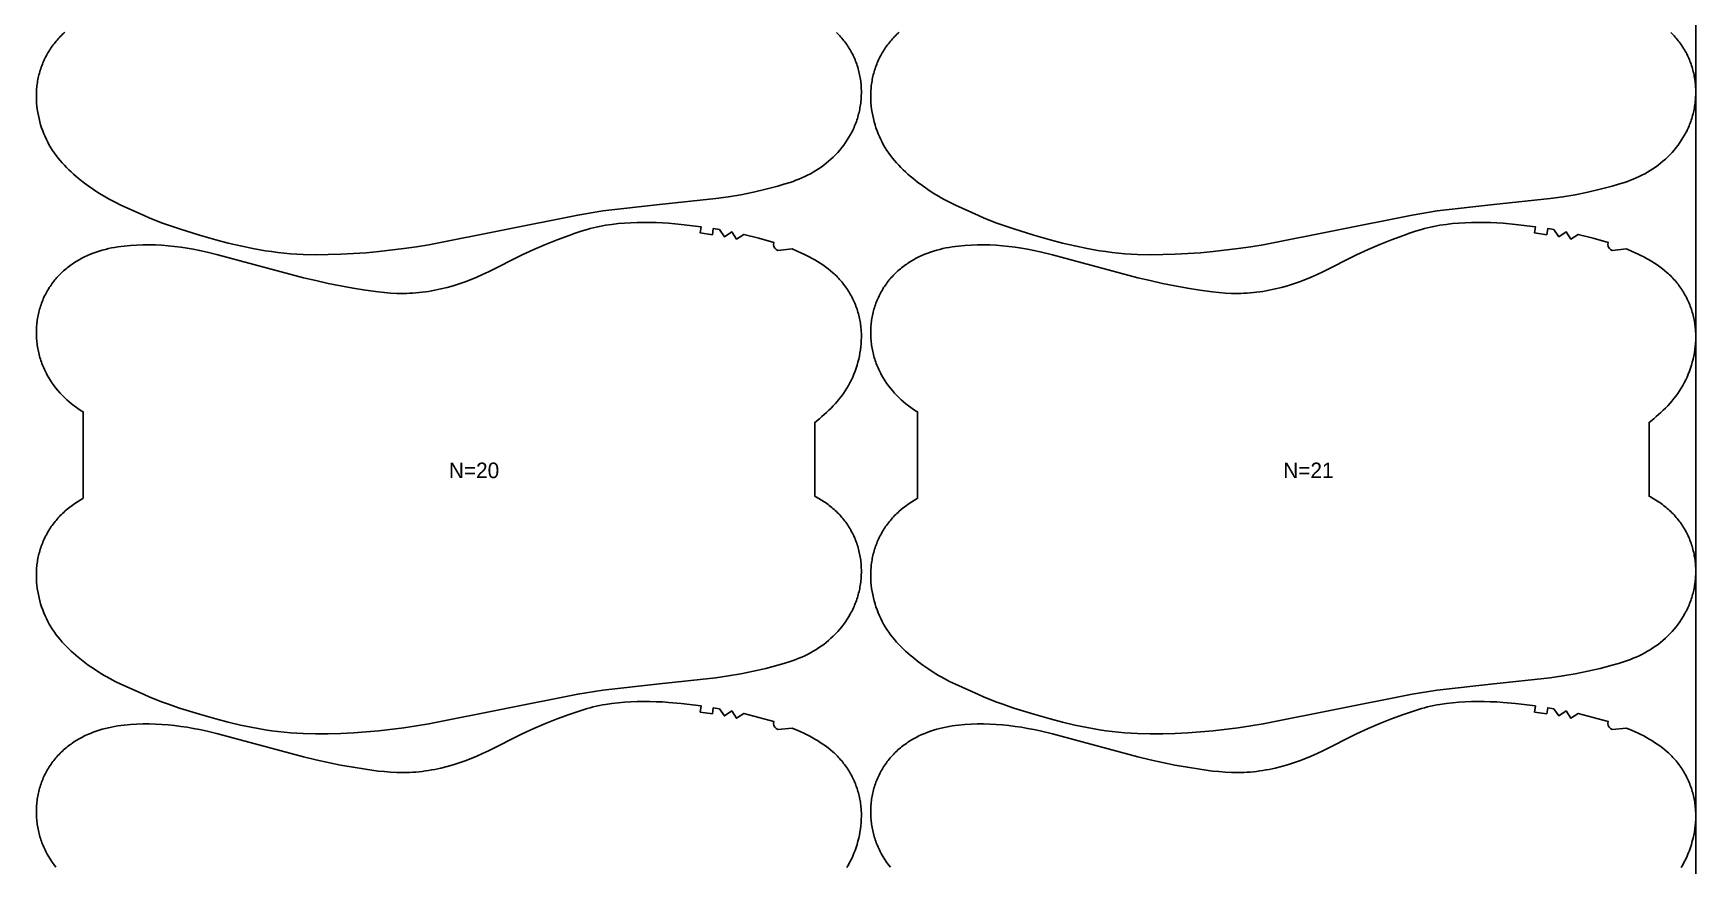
# Model space of a CAD drawing. Header units: inches. Extents: x 0 to 1874, y 0 to 1092.
# Drawn here: x 1339 to 1874, y 268 to 535 of the extents above; entities that cross this region are included whole.
import ezdxf

# ---------------------------------------------------------------- set-up
doc = ezdxf.new("R2010")
doc.units = ezdxf.units.IN

msp = doc.modelspace()

# ---------------------------------------------------------------- linework, layer by layer
at = {"layer": '1'}
for points in [[(0, 0), (1873.6998, 0), (1873.6998, 1091.8845), (0, 1091.8845), (0, 0)], [(1578.7571, 465.4172), (1583.3323, 465.8646), (1585.2064, 465.0794), (1587.0533, 464.2323), (1587.9652, 463.7841), (1588.8686, 463.3186), (1589.763, 462.8352), (1590.6478, 462.3334), (1591.5221, 461.8125), (1592.3843, 461.2714), (1593.2323, 460.7089), (1594.0641, 460.1239), (1594.8776, 459.5152), (1595.6709, 458.8816), (1596.4419, 458.2221), (1596.8184, 457.8822), (1597.1886, 457.5353), (1597.5523, 457.1815), (1597.9093, 456.8207), (1598.2594, 456.4531), (1598.6027, 456.0789), (1598.939, 455.6982), (1599.2681, 455.3113), (1599.59, 454.9181), (1599.9046, 454.519), (1600.2117, 454.114), (1600.5113, 453.7033), (1600.8032, 453.287), (1601.0873, 452.8654), (1601.3635, 452.4385), (1601.6318, 452.0066), (1601.892, 451.5697), (1602.1439, 451.128), (1602.3875, 450.6817), (1602.6228, 450.231), (1602.8496, 449.776), (1603.0678, 449.3168), (1603.2775, 448.8537), (1603.4784, 448.3868), (1603.6706, 447.9162), (1603.854, 447.4422), (1604.0285, 446.9649), (1604.1941, 446.4845), (1604.3506, 446.0011), (1604.4979, 445.5149), (1604.6361, 445.0261), (1604.7651, 444.5348), (1604.8847, 444.0412), (1604.9949, 443.5455), (1605.0957, 443.0478), (1605.1871, 442.5483), (1605.2691, 442.0472), (1605.3419, 441.5446), (1605.4055, 441.0407), (1605.46, 440.5357), (1605.5055, 440.0297), (1605.542, 439.5229), (1605.5884, 438.5076), (1605.5998, 437.4911), (1605.5768, 436.4747), (1605.5199, 435.4598), (1605.4297, 434.4476), (1605.3068, 433.439), (1605.1517, 432.435), (1604.9647, 431.4362), (1604.7466, 430.4437), (1604.4976, 429.4581), (1604.2184, 428.4804), (1603.9095, 427.5113), (1603.5712, 426.5519), (1603.2037, 425.6032), (1602.807, 424.6665), (1602.3811, 423.7432), (1601.926, 422.8344), (1601.4417, 421.9414), (1600.9283, 421.0655), (1600.3858, 420.208), (1599.8144, 419.3697), (1599.2158, 418.5506), (1598.5917, 417.7501), (1597.944, 416.9677), (1597.2746, 416.203), (1596.5852, 415.4555), (1595.8777, 414.7246), (1595.1539, 414.0099), (1594.4155, 413.3109), (1593.6635, 412.6272), (1592.8984, 411.9581), (1592.1212, 411.3033), (1590.5998, 410.0878), (1590.5998, 386.3795), (1591.0064, 386.1734), (1591.8975, 385.6844), (1592.7719, 385.1657), (1593.6282, 384.6176), (1594.0491, 384.3326), (1594.465, 384.0402), (1594.8755, 383.7407), (1595.2806, 383.4339), (1595.6801, 383.1198), (1596.0738, 382.7986), (1596.4614, 382.4703), (1596.8429, 382.1348), (1597.218, 381.7922), (1597.5866, 381.4426), (1597.9484, 381.0859), (1598.3033, 380.7223), (1598.6512, 380.3519), (1598.992, 379.9749), (1599.3255, 379.5914), (1599.6516, 379.2016), (1599.9701, 378.8055), (1600.2808, 378.4035), (1600.5838, 377.9955), (1600.8787, 377.5817), (1601.1656, 377.1623), (1601.4442, 376.7374), (1601.7143, 376.3071), (1601.976, 375.8716), (1602.229, 375.4311), (1602.4731, 374.9857), (1602.7084, 374.5355), (1602.9346, 374.0807), (1603.1519, 373.6215), (1603.3601, 373.1581), (1603.5592, 372.6907), (1603.7492, 372.2194), (1603.9301, 371.7446), (1604.1018, 371.2663), (1604.2643, 370.7848), (1604.4176, 370.3003), (1604.5616, 369.8129), (1604.6963, 369.3229), (1604.8217, 368.8304), (1604.9377, 368.3356), (1605.0443, 367.8388), (1605.1416, 367.3401), (1605.2293, 366.8397), (1605.3077, 366.3377), (1605.3767, 365.8345), (1605.4363, 365.33), (1605.4866, 364.8245), (1605.5277, 364.3181), (1605.5595, 363.811), (1605.5821, 363.3034), (1605.5955, 362.7954), (1605.5998, 362.2872), (1605.595, 361.779), (1605.5811, 361.2709), (1605.5582, 360.7631), (1605.5263, 360.2557), (1605.4855, 359.7489), (1605.4357, 359.243), (1605.3771, 358.7379), (1605.3096, 358.234), (1605.2332, 357.7313), (1605.1479, 357.2302), (1605.0538, 356.7306), (1604.9509, 356.2328), (1604.8391, 355.737), (1604.7185, 355.2433), (1604.5891, 354.7519), (1604.4509, 354.263), (1604.3039, 353.7767), (1604.1481, 353.2933), (1603.9835, 352.8128), (1603.8101, 352.3355), (1603.628, 351.8615), (1603.4371, 351.3909), (1603.2375, 350.9241), (1603.0294, 350.4609), (1602.8127, 350.0017), (1602.5878, 349.5464), (1602.3547, 349.0951), (1602.1136, 348.6479), (1601.6079, 347.7665), (1601.072, 346.9027), (1600.5069, 346.0573), (1599.9139, 345.2312), (1599.2941, 344.4251), (1598.6487, 343.6396), (1597.9785, 342.8755), (1597.2843, 342.1333), (1596.5669, 341.4135), (1595.8272, 340.7168), (1595.066, 340.0436), (1594.284, 339.3947), (1593.4821, 338.7704), (1592.6612, 338.1714), (1591.8221, 337.5978), (1590.9661, 337.0498), (1590.0941, 336.5274), (1589.2071, 336.0308), (1588.3063, 335.5601), (1587.3927, 335.1154), (1586.4672, 334.6968), (1585.5311, 334.3041), (1584.5854, 333.9351), (1583.6312, 333.5875), (1582.6698, 333.2589), (1580.7298, 332.6487), (1578.7747, 332.0852), (1574.8435, 331.0467), (1570.8869, 330.1186), (1566.9039, 329.3046), (1562.8975, 328.6154), (1558.8721, 328.0532), (1540.6828, 326.107), (1522.5039, 324.0666), (1514.4798, 322.7582), (1466.6457, 313.1918), (1462.6333, 312.5404), (1458.6089, 311.9638), (1450.5365, 310.9962), (1446.4877, 310.6333), (1442.4321, 310.3539), (1438.372, 310.1533), (1434.3085, 310.0325), (1430.243, 310), (1426.179, 310.0871), (1424.149, 310.1866), (1422.1214, 310.3262), (1420.0972, 310.5068), (1418.0771, 310.7294), (1416.0621, 310.9942), (1414.0524, 311.2985), (1410.0499, 312.0119), (1406.0709, 312.8441), (1402.1141, 313.7759), (1398.1781, 314.7926), (1392.948, 316.2795), (1386.5015, 318.3073), (1382.6496, 319.6108), (1380.7383, 320.3019), (1378.842, 321.0306), (1376.9629, 321.8018), (1375.0975, 322.6069), (1367.688, 325.964), (1365.8594, 326.8504), (1364.0572, 327.7863), (1363.1686, 328.2777), (1362.289, 328.7851), (1360.5562, 329.8457), (1358.8583, 330.9632), (1357.195, 332.1326), (1355.5668, 333.3505), (1353.9786, 334.6194), (1353.2013, 335.2743), (1352.4363, 335.9433), (1351.6842, 336.6271), (1350.9459, 337.326), (1350.2221, 338.0407), (1349.5146, 338.7716), (1348.8252, 339.5191), (1348.1557, 340.2839), (1347.5081, 341.0662), (1346.884, 341.8667), (1346.2853, 342.6859), (1345.714, 343.5241), (1345.1715, 344.3817), (1344.658, 345.2576), (1344.1738, 346.1505), (1343.7187, 347.0593), (1343.2928, 347.9827), (1342.896, 348.9193), (1342.5285, 349.868), (1342.1903, 350.8275), (1341.8813, 351.7965), (1341.6021, 352.7742), (1341.3532, 353.7598), (1341.135, 354.7524), (1340.9481, 355.7511), (1340.7929, 356.7552), (1340.67, 357.7637), (1340.5799, 358.7759), (1340.523, 359.7908), (1340.5, 360.8072), (1340.5114, 361.8237), (1340.5578, 362.839), (1340.5943, 363.3458), (1340.6397, 363.8518), (1340.6942, 364.3568), (1340.7579, 364.8607), (1340.8306, 365.3633), (1340.9127, 365.8644), (1341.0041, 366.3639), (1341.1048, 366.8616), (1341.2151, 367.3573), (1341.3347, 367.8509), (1341.4636, 368.3422), (1341.6018, 368.831), (1341.7492, 369.3172), (1341.9057, 369.8006), (1342.0712, 370.281), (1342.2457, 370.7583), (1342.4291, 371.2323), (1342.6214, 371.7029), (1342.8223, 372.1698), (1343.032, 372.6329), (1343.2502, 373.0921), (1343.477, 373.5471), (1343.7122, 373.9979), (1343.9559, 374.4441), (1344.2078, 374.8858), (1344.468, 375.3227), (1344.7362, 375.7546), (1345.0125, 376.1815), (1345.2966, 376.6032), (1345.5885, 377.0194), (1345.8881, 377.4301), (1346.1952, 377.8351), (1346.5098, 378.2342), (1346.8317, 378.6274), (1347.1608, 379.0144), (1347.4971, 379.395), (1347.8403, 379.7692), (1348.1905, 380.1368), (1348.5475, 380.4976), (1348.9111, 380.8515), (1349.2813, 381.1983), (1349.6579, 381.5382), (1350.4289, 382.1977), (1351.2222, 382.8313), (1352.0357, 383.44), (1352.8675, 384.025), (1353.7155, 384.5875), (1354.5777, 385.1286), (1355.452, 385.6496), (1355.5, 385.6768), (1355.5, 413.5143), (1355.1337, 413.7337), (1354.2777, 414.2817), (1353.4386, 414.8553), (1352.6177, 415.4543), (1351.8158, 416.0785), (1351.0338, 416.7275), (1350.2725, 417.4007), (1349.5328, 418.0974), (1348.8155, 418.8172), (1348.1213, 419.5594), (1347.4511, 420.3235), (1346.8057, 421.1089), (1346.1859, 421.9151), (1345.5929, 422.7412), (1345.0278, 423.5865), (1344.4919, 424.4503), (1343.9862, 425.3318), (1343.7451, 425.779), (1343.512, 426.2302), (1343.2871, 426.6856), (1343.0704, 427.1448), (1342.8622, 427.6079), (1342.6626, 428.0748), (1342.4718, 428.5453), (1342.2897, 429.0193), (1342.1163, 429.4967), (1341.9517, 429.9772), (1341.7959, 430.4606), (1341.6489, 430.9469), (1341.5107, 431.4358), (1341.3813, 431.9272), (1341.2607, 432.4209), (1341.1489, 432.9167), (1341.046, 433.4145), (1340.9519, 433.914), (1340.8666, 434.4152), (1340.7902, 434.9179), (1340.7227, 435.4218), (1340.664, 435.9268), (1340.6143, 436.4328), (1340.5734, 436.9396), (1340.5416, 437.447), (1340.5187, 437.9548), (1340.5048, 438.4629), (1340.5, 438.9711), (1340.5043, 439.4793), (1340.5177, 439.9873), (1340.5403, 440.4949), (1340.5721, 441.002), (1340.6132, 441.5084), (1340.6635, 442.0139), (1340.7231, 442.5183), (1340.7921, 443.0216), (1340.8705, 443.5236), (1340.9582, 444.024), (1341.0554, 444.5227), (1341.1621, 445.0195), (1341.2781, 445.5143), (1341.4035, 446.0068), (1341.5382, 446.4968), (1341.6822, 446.9842), (1341.8355, 447.4687), (1341.998, 447.9502), (1342.1697, 448.4285), (1342.3506, 448.9033), (1342.5406, 449.3745), (1342.7397, 449.8419), (1342.9479, 450.3053), (1343.1652, 450.7645), (1343.3914, 451.2193), (1343.6266, 451.6696), (1343.8708, 452.115), (1344.1238, 452.5555), (1344.3854, 452.991), (1344.6556, 453.4212), (1344.9342, 453.8461), (1345.221, 454.2656), (1345.516, 454.6793), (1345.8189, 455.0873), (1346.1297, 455.4894), (1346.4482, 455.8855), (1346.7743, 456.2753), (1347.1078, 456.6588), (1347.4485, 457.0358), (1347.7965, 457.4062), (1348.1514, 457.7698), (1348.5132, 458.1265), (1348.8818, 458.4761), (1349.2569, 458.8187), (1349.6383, 459.1542), (1350.026, 459.4825), (1350.4197, 459.8037), (1350.8191, 460.1177), (1351.2243, 460.4245), (1351.6348, 460.7241), (1352.0506, 461.0164), (1352.4715, 461.3015), (1353.3279, 461.8496), (1354.2023, 462.3683), (1355.0934, 462.8573), (1355.9997, 463.3166), (1356.9201, 463.7465), (1357.8535, 464.1475), (1358.7987, 464.5199), (1359.7545, 464.8644), (1360.72, 465.1812), (1361.694, 465.4709), (1362.6754, 465.7339), (1363.6631, 465.9708), (1364.6564, 466.1827), (1365.6547, 466.371), (1366.6573, 466.5369), (1367.6634, 466.6818), (1368.6726, 466.8068), (1370.6971, 467.0026), (1372.7262, 467.1332), (1374.7577, 467.2014), (1376.7898, 467.2085), (1378.8211, 467.1558), (1380.8501, 467.0451), (1382.8758, 466.8803), (1384.8974, 466.6661), (1386.914, 466.4068), (1388.9249, 466.1062), (1390.9289, 465.7642), (1392.925, 465.3802), (1394.9119, 464.9532), (1398.859, 463.9839), (1426.3508, 456.6333), (1430.3023, 455.6778), (1434.2703, 454.7938), (1438.2548, 453.9874), (1442.2536, 453.2558), (1446.2653, 452.602), (1450.2943, 452.0607), (1452.3166, 451.8466), (1454.3431, 451.6825), (1456.3726, 451.5798), (1457.3881, 451.555), (1458.4037, 451.5498), (1459.4193, 451.5652), (1460.4346, 451.6013), (1461.4492, 451.6576), (1462.4626, 451.7338), (1463.4745, 451.8295), (1464.4844, 451.9444), (1465.4921, 452.0782), (1466.497, 452.2304), (1467.4988, 452.4007), (1468.4974, 452.5886), (1470.4843, 453.0152), (1472.4568, 453.506), (1474.4138, 454.0569), (1476.354, 454.6646), (1478.2755, 455.3289), (1480.1757, 456.0501), (1482.0524, 456.8289), (1483.9047, 457.6633), (1485.7371, 458.5418), (1496.6331, 464.0222), (1500.3305, 465.7112), (1504.0734, 467.2984), (1507.8508, 468.799), (1511.6615, 470.2156), (1513.5803, 470.8897), (1515.5107, 471.5281), (1517.4556, 472.1162), (1518.4344, 472.3869), (1519.4179, 472.6396), (1520.4064, 472.8728), (1521.3995, 473.0867), (1522.3968, 473.2819), (1523.3977, 473.4589), (1525.4085, 473.7605), (1527.4282, 473.996), (1529.4533, 474.17), (1531.4821, 474.2885), (1533.5135, 474.3579), (1535.5461, 474.3845), (1537.5789, 474.3735), (1539.6109, 474.3256), (1541.6416, 474.2405), (1543.6702, 474.1178), (1547.7195, 473.7652), (1554.0677, 472.997), (1553.7964, 471.0155), (1557.7127, 470.4389), (1558.0249, 472.4144), (1559.9986, 472.091), (1561.6095, 469.7769), (1563.9335, 471.3726), (1565.4794, 469.0165), (1567.8466, 470.5443), (1572.6847, 469.2868), (1577.4967, 467.9325), (1577.3989, 467.319), (1577.4938, 466.705), (1577.7721, 466.1496), (1578.2071, 465.7061), (1578.7571, 465.4172)], [(1846.8571, 465.4172), (1851.4323, 465.8646), (1853.3064, 465.0794), (1855.1533, 464.2323), (1856.0652, 463.7841), (1856.9686, 463.3186), (1857.863, 462.8352), (1858.7478, 462.3334), (1859.6221, 461.8125), (1860.4843, 461.2714), (1861.3323, 460.7089), (1862.1641, 460.1239), (1862.9776, 459.5152), (1863.7709, 458.8816), (1864.5419, 458.2221), (1864.9184, 457.8822), (1865.2886, 457.5353), (1865.6523, 457.1815), (1866.0093, 456.8207), (1866.3594, 456.4531), (1866.7027, 456.0789), (1867.039, 455.6982), (1867.3681, 455.3113), (1867.69, 454.9181), (1868.0046, 454.519), (1868.3117, 454.114), (1868.6113, 453.7033), (1868.9032, 453.287), (1869.1873, 452.8654), (1869.4635, 452.4385), (1869.7318, 452.0066), (1869.992, 451.5697), (1870.2439, 451.128), (1870.4875, 450.6817), (1870.7228, 450.231), (1870.9496, 449.776), (1871.1678, 449.3168), (1871.3775, 448.8537), (1871.5784, 448.3868), (1871.7706, 447.9162), (1871.954, 447.4422), (1872.1285, 446.9649), (1872.2941, 446.4845), (1872.4506, 446.0011), (1872.5979, 445.5149), (1872.7361, 445.0261), (1872.8651, 444.5348), (1872.9847, 444.0412), (1873.0949, 443.5455), (1873.1957, 443.0478), (1873.2871, 442.5483), (1873.3691, 442.0472), (1873.4419, 441.5446), (1873.5055, 441.0407), (1873.56, 440.5357), (1873.6055, 440.0297), (1873.642, 439.5229), (1873.6884, 438.5076), (1873.6998, 437.4911), (1873.6768, 436.4747), (1873.6199, 435.4598), (1873.5297, 434.4476), (1873.4068, 433.439), (1873.2517, 432.435), (1873.0647, 431.4362), (1872.8466, 430.4437), (1872.5976, 429.4581), (1872.3184, 428.4804), (1872.0095, 427.5113), (1871.6712, 426.5519), (1871.3037, 425.6032), (1870.907, 424.6665), (1870.4811, 423.7432), (1870.026, 422.8344), (1869.5417, 421.9414), (1869.0283, 421.0655), (1868.4858, 420.208), (1867.9144, 419.3697), (1867.3158, 418.5506), (1866.6917, 417.7501), (1866.044, 416.9677), (1865.3746, 416.203), (1864.6852, 415.4555), (1863.9777, 414.7246), (1863.2539, 414.0099), (1862.5155, 413.3109), (1861.7635, 412.6272), (1860.9984, 411.9581), (1860.2212, 411.3033), (1858.6998, 410.0878), (1858.6998, 386.3795), (1859.1064, 386.1734), (1859.9975, 385.6844), (1860.8719, 385.1657), (1861.7282, 384.6176), (1862.1491, 384.3326), (1862.565, 384.0402), (1862.9755, 383.7407), (1863.3806, 383.4339), (1863.7801, 383.1198), (1864.1738, 382.7986), (1864.5614, 382.4703), (1864.9429, 382.1348), (1865.318, 381.7922), (1865.6866, 381.4426), (1866.0484, 381.0859), (1866.4033, 380.7223), (1866.7512, 380.3519), (1867.092, 379.9749), (1867.4255, 379.5914), (1867.7516, 379.2016), (1868.0701, 378.8055), (1868.3808, 378.4035), (1868.6838, 377.9955), (1868.9787, 377.5817), (1869.2656, 377.1623), (1869.5442, 376.7374), (1869.8143, 376.3071), (1870.076, 375.8716), (1870.329, 375.4311), (1870.5731, 374.9857), (1870.8084, 374.5355), (1871.0346, 374.0807), (1871.2519, 373.6215), (1871.4601, 373.1581), (1871.6592, 372.6907), (1871.8492, 372.2194), (1872.0301, 371.7446), (1872.2018, 371.2663), (1872.3643, 370.7848), (1872.5176, 370.3003), (1872.6616, 369.8129), (1872.7963, 369.3229), (1872.9217, 368.8304), (1873.0377, 368.3356), (1873.1443, 367.8388), (1873.2416, 367.3401), (1873.3293, 366.8397), (1873.4077, 366.3377), (1873.4767, 365.8345), (1873.5363, 365.33), (1873.5866, 364.8245), (1873.6277, 364.3181), (1873.6595, 363.811), (1873.6821, 363.3034), (1873.6955, 362.7954), (1873.6998, 362.2872), (1873.695, 361.779), (1873.6811, 361.2709), (1873.6582, 360.7631), (1873.6263, 360.2557), (1873.5855, 359.7489), (1873.5357, 359.243), (1873.4771, 358.7379), (1873.4096, 358.234), (1873.3332, 357.7313), (1873.2479, 357.2302), (1873.1538, 356.7306), (1873.0509, 356.2328), (1872.9391, 355.737), (1872.8185, 355.2433), (1872.6891, 354.7519), (1872.5509, 354.263), (1872.4039, 353.7767), (1872.2481, 353.2933), (1872.0835, 352.8128), (1871.9101, 352.3355), (1871.728, 351.8615), (1871.5371, 351.3909), (1871.3375, 350.9241), (1871.1294, 350.4609), (1870.9127, 350.0017), (1870.6878, 349.5464), (1870.4547, 349.0951), (1870.2136, 348.6479), (1869.7079, 347.7665), (1869.172, 346.9027), (1868.6069, 346.0573), (1868.0139, 345.2312), (1867.3941, 344.4251), (1866.7487, 343.6396), (1866.0785, 342.8755), (1865.3843, 342.1333), (1864.6669, 341.4135), (1863.9272, 340.7168), (1863.166, 340.0436), (1862.384, 339.3947), (1861.5821, 338.7704), (1860.7612, 338.1714), (1859.9221, 337.5978), (1859.0661, 337.0498), (1858.1941, 336.5274), (1857.3071, 336.0308), (1856.4063, 335.5601), (1855.4927, 335.1154), (1854.5672, 334.6968), (1853.6311, 334.3041), (1852.6854, 333.9351), (1851.7312, 333.5875), (1850.7698, 333.2589), (1848.8298, 332.6487), (1846.8747, 332.0852), (1842.9435, 331.0467), (1838.9869, 330.1186), (1835.0039, 329.3046), (1830.9975, 328.6154), (1826.9721, 328.0532), (1808.7828, 326.107), (1790.6039, 324.0666), (1782.5798, 322.7582), (1734.7457, 313.1918), (1730.7333, 312.5404), (1726.7089, 311.9638), (1718.6365, 310.9962), (1714.5877, 310.6333), (1710.5321, 310.3539), (1706.472, 310.1533), (1702.4085, 310.0325), (1698.343, 310), (1694.279, 310.0871), (1692.249, 310.1866), (1690.2214, 310.3262), (1688.1972, 310.5068), (1686.1771, 310.7294), (1684.1621, 310.9942), (1682.1524, 311.2985), (1678.1499, 312.0119), (1674.1709, 312.8441), (1670.2141, 313.7759), (1666.2781, 314.7926), (1661.048, 316.2795), (1654.6015, 318.3073), (1650.7496, 319.6108), (1648.8383, 320.3019), (1646.942, 321.0306), (1645.0629, 321.8018), (1643.1975, 322.6069), (1635.788, 325.964), (1633.9594, 326.8504), (1632.1572, 327.7863), (1631.2686, 328.2777), (1630.389, 328.7851), (1628.6562, 329.8457), (1626.9583, 330.9632), (1625.295, 332.1326), (1623.6668, 333.3505), (1622.0786, 334.6194), (1621.3013, 335.2743), (1620.5363, 335.9433), (1619.7842, 336.6271), (1619.0459, 337.326), (1618.3221, 338.0407), (1617.6146, 338.7716), (1616.9252, 339.5191), (1616.2557, 340.2839), (1615.6081, 341.0662), (1614.984, 341.8667), (1614.3853, 342.6859), (1613.814, 343.5241), (1613.2715, 344.3817), (1612.758, 345.2576), (1612.2738, 346.1505), (1611.8187, 347.0593), (1611.3928, 347.9827), (1610.996, 348.9193), (1610.6285, 349.868), (1610.2903, 350.8275), (1609.9813, 351.7965), (1609.7021, 352.7742), (1609.4532, 353.7598), (1609.235, 354.7524), (1609.0481, 355.7511), (1608.8929, 356.7552), (1608.77, 357.7637), (1608.6799, 358.7759), (1608.623, 359.7908), (1608.6, 360.8072), (1608.6114, 361.8237), (1608.6578, 362.839), (1608.6943, 363.3458), (1608.7397, 363.8518), (1608.7942, 364.3568), (1608.8579, 364.8607), (1608.9306, 365.3633), (1609.0127, 365.8644), (1609.1041, 366.3639), (1609.2048, 366.8616), (1609.3151, 367.3573), (1609.4347, 367.8509), (1609.5636, 368.3422), (1609.7018, 368.831), (1609.8492, 369.3172), (1610.0057, 369.8006), (1610.1712, 370.281), (1610.3457, 370.7583), (1610.5291, 371.2323), (1610.7214, 371.7029), (1610.9223, 372.1698), (1611.132, 372.6329), (1611.3502, 373.0921), (1611.577, 373.5471), (1611.8122, 373.9979), (1612.0559, 374.4441), (1612.3078, 374.8858), (1612.568, 375.3227), (1612.8362, 375.7546), (1613.1125, 376.1815), (1613.3966, 376.6032), (1613.6885, 377.0194), (1613.9881, 377.4301), (1614.2952, 377.8351), (1614.6098, 378.2342), (1614.9317, 378.6274), (1615.2608, 379.0144), (1615.5971, 379.395), (1615.9403, 379.7692), (1616.2905, 380.1368), (1616.6475, 380.4976), (1617.0111, 380.8515), (1617.3813, 381.1983), (1617.7579, 381.5382), (1618.5289, 382.1977), (1619.3222, 382.8313), (1620.1357, 383.44), (1620.9675, 384.025), (1621.8155, 384.5875), (1622.6777, 385.1286), (1623.552, 385.6496), (1623.6, 385.6768), (1623.6, 413.5143), (1623.2337, 413.7337), (1622.3777, 414.2817), (1621.5386, 414.8553), (1620.7177, 415.4543), (1619.9158, 416.0785), (1619.1338, 416.7275), (1618.3725, 417.4007), (1617.6328, 418.0974), (1616.9155, 418.8172), (1616.2213, 419.5594), (1615.5511, 420.3235), (1614.9057, 421.1089), (1614.2859, 421.9151), (1613.6929, 422.7412), (1613.1278, 423.5865), (1612.5919, 424.4503), (1612.0862, 425.3318), (1611.8451, 425.779), (1611.612, 426.2302), (1611.3871, 426.6856), (1611.1704, 427.1448), (1610.9622, 427.6079), (1610.7626, 428.0748), (1610.5718, 428.5453), (1610.3897, 429.0193), (1610.2163, 429.4967), (1610.0517, 429.9772), (1609.8959, 430.4606), (1609.7489, 430.9469), (1609.6107, 431.4358), (1609.4813, 431.9272), (1609.3607, 432.4209), (1609.2489, 432.9167), (1609.146, 433.4145), (1609.0519, 433.914), (1608.9666, 434.4152), (1608.8902, 434.9179), (1608.8227, 435.4218), (1608.764, 435.9268), (1608.7143, 436.4328), (1608.6734, 436.9396), (1608.6416, 437.447), (1608.6187, 437.9548), (1608.6048, 438.4629), (1608.6, 438.9711), (1608.6043, 439.4793), (1608.6177, 439.9873), (1608.6403, 440.4949), (1608.6721, 441.002), (1608.7132, 441.5084), (1608.7635, 442.0139), (1608.8231, 442.5183), (1608.8921, 443.0216), (1608.9705, 443.5236), (1609.0582, 444.024), (1609.1554, 444.5227), (1609.2621, 445.0195), (1609.3781, 445.5143), (1609.5035, 446.0068), (1609.6382, 446.4968), (1609.7822, 446.9842), (1609.9355, 447.4687), (1610.098, 447.9502), (1610.2697, 448.4285), (1610.4506, 448.9033), (1610.6406, 449.3745), (1610.8397, 449.8419), (1611.0479, 450.3053), (1611.2652, 450.7645), (1611.4914, 451.2193), (1611.7266, 451.6696), (1611.9708, 452.115), (1612.2238, 452.5555), (1612.4854, 452.991), (1612.7556, 453.4212), (1613.0342, 453.8461), (1613.321, 454.2656), (1613.616, 454.6793), (1613.9189, 455.0873), (1614.2297, 455.4894), (1614.5482, 455.8855), (1614.8743, 456.2753), (1615.2078, 456.6588), (1615.5485, 457.0358), (1615.8965, 457.4062), (1616.2514, 457.7698), (1616.6132, 458.1265), (1616.9818, 458.4761), (1617.3569, 458.8187), (1617.7383, 459.1542), (1618.126, 459.4825), (1618.5197, 459.8037), (1618.9191, 460.1177), (1619.3243, 460.4245), (1619.7348, 460.7241), (1620.1506, 461.0164), (1620.5715, 461.3015), (1621.4279, 461.8496), (1622.3023, 462.3683), (1623.1934, 462.8573), (1624.0997, 463.3166), (1625.0201, 463.7465), (1625.9535, 464.1475), (1626.8987, 464.5199), (1627.8545, 464.8644), (1628.82, 465.1812), (1629.794, 465.4709), (1630.7754, 465.7339), (1631.7631, 465.9708), (1632.7564, 466.1827), (1633.7547, 466.371), (1634.7573, 466.5369), (1635.7634, 466.6818), (1636.7726, 466.8068), (1638.7971, 467.0026), (1640.8262, 467.1332), (1642.8577, 467.2014), (1644.8898, 467.2085), (1646.9211, 467.1558), (1648.9501, 467.0451), (1650.9758, 466.8803), (1652.9974, 466.6661), (1655.014, 466.4068), (1657.0249, 466.1062), (1659.0289, 465.7642), (1661.025, 465.3802), (1663.0119, 464.9532), (1666.959, 463.9839), (1694.4508, 456.6333), (1698.4023, 455.6778), (1702.3703, 454.7938), (1706.3548, 453.9874), (1710.3536, 453.2558), (1714.3653, 452.602), (1718.3943, 452.0607), (1720.4166, 451.8466), (1722.4431, 451.6825), (1724.4726, 451.5798), (1725.4881, 451.555), (1726.5037, 451.5498), (1727.5193, 451.5652), (1728.5346, 451.6013), (1729.5492, 451.6576), (1730.5626, 451.7338), (1731.5745, 451.8295), (1732.5844, 451.9444), (1733.5921, 452.0782), (1734.597, 452.2304), (1735.5988, 452.4007), (1736.5974, 452.5886), (1738.5843, 453.0152), (1740.5568, 453.506), (1742.5138, 454.0569), (1744.454, 454.6646), (1746.3755, 455.3289), (1748.2757, 456.0501), (1750.1524, 456.8289), (1752.0047, 457.6633), (1753.8371, 458.5418), (1764.7331, 464.0222), (1768.4305, 465.7112), (1772.1734, 467.2984), (1775.9508, 468.799), (1779.7615, 470.2156), (1781.6803, 470.8897), (1783.6107, 471.5281), (1785.5556, 472.1162), (1786.5344, 472.3869), (1787.5179, 472.6396), (1788.5064, 472.8728), (1789.4995, 473.0867), (1790.4968, 473.2819), (1791.4977, 473.4589), (1793.5085, 473.7605), (1795.5282, 473.996), (1797.5533, 474.17), (1799.5821, 474.2885), (1801.6135, 474.3579), (1803.6461, 474.3845), (1805.6789, 474.3735), (1807.7109, 474.3256), (1809.7416, 474.2405), (1811.7702, 474.1178), (1815.8195, 473.7652), (1822.1677, 472.997), (1821.8964, 471.0155), (1825.8127, 470.4389), (1826.1249, 472.4144), (1828.0986, 472.091), (1829.7095, 469.7769), (1832.0335, 471.3726), (1833.5794, 469.0165), (1835.9466, 470.5443), (1840.7847, 469.2868), (1845.5967, 467.9325), (1845.4989, 467.319), (1845.5938, 466.705), (1845.8721, 466.1496), (1846.3071, 465.7061), (1846.8571, 465.4172)]]:
    msp.add_lwpolyline(points, close=True, dxfattribs=at)
for points in [[(1597.5866, 535.4426), (1597.9484, 535.0859), (1598.3033, 534.7223), (1598.6512, 534.3519), (1598.992, 533.9749), (1599.3255, 533.5914), (1599.6516, 533.2016), (1599.9701, 532.8055), (1600.2808, 532.4035), (1600.5838, 531.9955), (1600.8787, 531.5817), (1601.1656, 531.1623), (1601.4442, 530.7374), (1601.7143, 530.3071), (1601.976, 529.8716), (1602.229, 529.4311), (1602.4731, 528.9857), (1602.7084, 528.5355), (1602.9346, 528.0807), (1603.1519, 527.6215), (1603.3601, 527.1581), (1603.5592, 526.6907), (1603.7492, 526.2194), (1603.9301, 525.7446), (1604.1018, 525.2663), (1604.2643, 524.7848), (1604.4176, 524.3003), (1604.5616, 523.8129), (1604.6963, 523.3229), (1604.8217, 522.8304), (1604.9377, 522.3356), (1605.0443, 521.8388), (1605.1416, 521.3401), (1605.2293, 520.8397), (1605.3077, 520.3377), (1605.3767, 519.8345), (1605.4363, 519.33), (1605.4866, 518.8245), (1605.5277, 518.3181), (1605.5595, 517.811), (1605.5821, 517.3034), (1605.5955, 516.7954), (1605.5998, 516.2872), (1605.595, 515.779), (1605.5811, 515.2709), (1605.5582, 514.7631), (1605.5263, 514.2557), (1605.4855, 513.7489), (1605.4357, 513.243), (1605.3771, 512.7379), (1605.3096, 512.234), (1605.2332, 511.7313), (1605.1479, 511.2302), (1605.0538, 510.7306), (1604.9509, 510.2328), (1604.8391, 509.737), (1604.7185, 509.2433), (1604.5891, 508.7519), (1604.4509, 508.263), (1604.3039, 507.7767), (1604.1481, 507.2933), (1603.9835, 506.8128), (1603.8101, 506.3355), (1603.628, 505.8615), (1603.4371, 505.3909), (1603.2375, 504.9241), (1603.0294, 504.4609), (1602.8127, 504.0017), (1602.5878, 503.5464), (1602.3547, 503.0951), (1602.1136, 502.6479), (1601.6079, 501.7665), (1601.072, 500.9027), (1600.5069, 500.0573), (1599.9139, 499.2312), (1599.2941, 498.4251), (1598.6487, 497.6396), (1597.9785, 496.8755), (1597.2843, 496.1333), (1596.5669, 495.4135), (1595.8272, 494.7168), (1595.066, 494.0436), (1594.284, 493.3947), (1593.4821, 492.7704), (1592.6612, 492.1714), (1591.8221, 491.5978), (1590.9661, 491.0498), (1590.0941, 490.5274), (1589.2071, 490.0308), (1588.3063, 489.5601), (1587.3927, 489.1154), (1586.4672, 488.6968), (1585.5311, 488.3041), (1584.5854, 487.9351), (1583.6312, 487.5875), (1582.6698, 487.2589), (1580.7298, 486.6487), (1578.7747, 486.0852), (1574.8435, 485.0467), (1570.8869, 484.1186), (1566.9039, 483.3046), (1562.8975, 482.6154), (1558.8721, 482.0532), (1540.6828, 480.107), (1522.5039, 478.0666), (1514.4798, 476.7582), (1466.6457, 467.1918), (1462.6333, 466.5404), (1458.6089, 465.9638), (1450.5365, 464.9962), (1446.4877, 464.6333), (1442.4321, 464.3539), (1438.372, 464.1533), (1434.3085, 464.0325), (1430.243, 464), (1426.179, 464.0871), (1424.149, 464.1866), (1422.1214, 464.3262), (1420.0972, 464.5068), (1418.0771, 464.7294), (1416.0621, 464.9942), (1414.0524, 465.2985), (1410.0499, 466.0119), (1406.0709, 466.8441), (1402.1141, 467.7759), (1398.1781, 468.7926), (1392.948, 470.2795), (1386.5015, 472.3073), (1382.6496, 473.6108), (1380.7383, 474.3019), (1378.842, 475.0306), (1376.9629, 475.8018), (1375.0975, 476.6069), (1367.688, 479.964), (1365.8594, 480.8504), (1364.0572, 481.7863), (1363.1686, 482.2777), (1362.289, 482.7851), (1360.5562, 483.8457), (1358.8583, 484.9632), (1357.195, 486.1326), (1355.5668, 487.3505), (1353.9786, 488.6194), (1353.2013, 489.2743), (1352.4363, 489.9433), (1351.6842, 490.6271), (1350.9459, 491.326), (1350.2221, 492.0407), (1349.5146, 492.7716), (1348.8252, 493.5191), (1348.1557, 494.2839), (1347.5081, 495.0662), (1346.884, 495.8667), (1346.2853, 496.6859), (1345.714, 497.5241), (1345.1715, 498.3817), (1344.658, 499.2576), (1344.1738, 500.1505), (1343.7187, 501.0593), (1343.2928, 501.9827), (1342.896, 502.9193), (1342.5285, 503.868), (1342.1903, 504.8275), (1341.8813, 505.7965), (1341.6021, 506.7742), (1341.3532, 507.7598), (1341.135, 508.7524), (1340.9481, 509.7511), (1340.7929, 510.7552), (1340.67, 511.7637), (1340.5799, 512.7759), (1340.523, 513.7908), (1340.5, 514.8072), (1340.5114, 515.8237), (1340.5578, 516.839), (1340.5943, 517.3458), (1340.6397, 517.8518), (1340.6942, 518.3568), (1340.7579, 518.8607), (1340.8306, 519.3633), (1340.9127, 519.8644), (1341.0041, 520.3639), (1341.1048, 520.8616), (1341.2151, 521.3573), (1341.3347, 521.8509), (1341.4636, 522.3422), (1341.6018, 522.831), (1341.7492, 523.3172), (1341.9057, 523.8006), (1342.0712, 524.281), (1342.2457, 524.7583), (1342.4291, 525.2323), (1342.6214, 525.7029), (1342.8223, 526.1698), (1343.032, 526.6329), (1343.2502, 527.0921), (1343.477, 527.5471), (1343.7122, 527.9979), (1343.9559, 528.4441), (1344.2078, 528.8858), (1344.468, 529.3227), (1344.7362, 529.7546), (1345.0125, 530.1815), (1345.2966, 530.6032), (1345.5885, 531.0194), (1345.8881, 531.4301), (1346.1952, 531.8351), (1346.5098, 532.2342), (1346.8317, 532.6274), (1347.1608, 533.0144), (1347.4971, 533.395), (1347.8403, 533.7692), (1348.1905, 534.1368), (1348.5475, 534.4976), (1348.9111, 534.8515), (1349.2813, 535.1983), (1349.6579, 535.5382)], [(1865.6866, 535.4426), (1866.0484, 535.0859), (1866.4033, 534.7223), (1866.7512, 534.3519), (1867.092, 533.9749), (1867.4255, 533.5914), (1867.7516, 533.2016), (1868.0701, 532.8055), (1868.3808, 532.4035), (1868.6838, 531.9955), (1868.9787, 531.5817), (1869.2656, 531.1623), (1869.5442, 530.7374), (1869.8143, 530.3071), (1870.076, 529.8716), (1870.329, 529.4311), (1870.5731, 528.9857), (1870.8084, 528.5355), (1871.0346, 528.0807), (1871.2519, 527.6215), (1871.4601, 527.1581), (1871.6592, 526.6907), (1871.8492, 526.2194), (1872.0301, 525.7446), (1872.2018, 525.2663), (1872.3643, 524.7848), (1872.5176, 524.3003), (1872.6616, 523.8129), (1872.7963, 523.3229), (1872.9217, 522.8304), (1873.0377, 522.3356), (1873.1443, 521.8388), (1873.2416, 521.3401), (1873.3293, 520.8397), (1873.4077, 520.3377), (1873.4767, 519.8345), (1873.5363, 519.33), (1873.5866, 518.8245), (1873.6277, 518.3181), (1873.6595, 517.811), (1873.6821, 517.3034), (1873.6955, 516.7954), (1873.6998, 516.2872), (1873.695, 515.779), (1873.6811, 515.2709), (1873.6582, 514.7631), (1873.6263, 514.2557), (1873.5855, 513.7489), (1873.5357, 513.243), (1873.4771, 512.7379), (1873.4096, 512.234), (1873.3332, 511.7313), (1873.2479, 511.2302), (1873.1538, 510.7306), (1873.0509, 510.2328), (1872.9391, 509.737), (1872.8185, 509.2433), (1872.6891, 508.7519), (1872.5509, 508.263), (1872.4039, 507.7767), (1872.2481, 507.2933), (1872.0835, 506.8128), (1871.9101, 506.3355), (1871.728, 505.8615), (1871.5371, 505.3909), (1871.3375, 504.9241), (1871.1294, 504.4609), (1870.9127, 504.0017), (1870.6878, 503.5464), (1870.4547, 503.0951), (1870.2136, 502.6479), (1869.7079, 501.7665), (1869.172, 500.9027), (1868.6069, 500.0573), (1868.0139, 499.2312), (1867.3941, 498.4251), (1866.7487, 497.6396), (1866.0785, 496.8755), (1865.3843, 496.1333), (1864.6669, 495.4135), (1863.9272, 494.7168), (1863.166, 494.0436), (1862.384, 493.3947), (1861.5821, 492.7704), (1860.7612, 492.1714), (1859.9221, 491.5978), (1859.0661, 491.0498), (1858.1941, 490.5274), (1857.3071, 490.0308), (1856.4063, 489.5601), (1855.4927, 489.1154), (1854.5672, 488.6968), (1853.6311, 488.3041), (1852.6854, 487.9351), (1851.7312, 487.5875), (1850.7698, 487.2589), (1848.8298, 486.6487), (1846.8747, 486.0852), (1842.9435, 485.0467), (1838.9869, 484.1186), (1835.0039, 483.3046), (1830.9975, 482.6154), (1826.9721, 482.0532), (1808.7828, 480.107), (1790.6039, 478.0666), (1782.5798, 476.7582), (1734.7457, 467.1918), (1730.7333, 466.5404), (1726.7089, 465.9638), (1718.6365, 464.9962), (1714.5877, 464.6333), (1710.5321, 464.3539), (1706.472, 464.1533), (1702.4085, 464.0325), (1698.343, 464), (1694.279, 464.0871), (1692.249, 464.1866), (1690.2214, 464.3262), (1688.1972, 464.5068), (1686.1771, 464.7294), (1684.1621, 464.9942), (1682.1524, 465.2985), (1678.1499, 466.0119), (1674.1709, 466.8441), (1670.2141, 467.7759), (1666.2781, 468.7926), (1661.048, 470.2795), (1654.6015, 472.3073), (1650.7496, 473.6108), (1648.8383, 474.3019), (1646.942, 475.0306), (1645.0629, 475.8018), (1643.1975, 476.6069), (1635.788, 479.964), (1633.9594, 480.8504), (1632.1572, 481.7863), (1631.2686, 482.2777), (1630.389, 482.7851), (1628.6562, 483.8457), (1626.9583, 484.9632), (1625.295, 486.1326), (1623.6668, 487.3505), (1622.0786, 488.6194), (1621.3013, 489.2743), (1620.5363, 489.9433), (1619.7842, 490.6271), (1619.0459, 491.326), (1618.3221, 492.0407), (1617.6146, 492.7716), (1616.9252, 493.5191), (1616.2557, 494.2839), (1615.6081, 495.0662), (1614.984, 495.8667), (1614.3853, 496.6859), (1613.814, 497.5241), (1613.2715, 498.3817), (1612.758, 499.2576), (1612.2738, 500.1505), (1611.8187, 501.0593), (1611.3928, 501.9827), (1610.996, 502.9193), (1610.6285, 503.868), (1610.2903, 504.8275), (1609.9813, 505.7965), (1609.7021, 506.7742), (1609.4532, 507.7598), (1609.235, 508.7524), (1609.0481, 509.7511), (1608.8929, 510.7552), (1608.77, 511.7637), (1608.6799, 512.7759), (1608.623, 513.7908), (1608.6, 514.8072), (1608.6114, 515.8237), (1608.6578, 516.839), (1608.6943, 517.3458), (1608.7397, 517.8518), (1608.7942, 518.3568), (1608.8579, 518.8607), (1608.9306, 519.3633), (1609.0127, 519.8644), (1609.1041, 520.3639), (1609.2048, 520.8616), (1609.3151, 521.3573), (1609.4347, 521.8509), (1609.5636, 522.3422), (1609.7018, 522.831), (1609.8492, 523.3172), (1610.0057, 523.8006), (1610.1712, 524.281), (1610.3457, 524.7583), (1610.5291, 525.2323), (1610.7214, 525.7029), (1610.9223, 526.1698), (1611.132, 526.6329), (1611.3502, 527.0921), (1611.577, 527.5471), (1611.8122, 527.9979), (1612.0559, 528.4441), (1612.3078, 528.8858), (1612.568, 529.3227), (1612.8362, 529.7546), (1613.1125, 530.1815), (1613.3966, 530.6032), (1613.6885, 531.0194), (1613.9881, 531.4301), (1614.2952, 531.8351), (1614.6098, 532.2342), (1614.9317, 532.6274), (1615.2608, 533.0144), (1615.5971, 533.395), (1615.9403, 533.7692), (1616.2905, 534.1368), (1616.6475, 534.4976), (1617.0111, 534.8515), (1617.3813, 535.1983), (1617.7579, 535.5382)], [(1346.8057, 267.1089), (1346.1859, 267.9151), (1345.5929, 268.7412), (1345.0278, 269.5865), (1344.4919, 270.4503), (1343.9862, 271.3318), (1343.7451, 271.779), (1343.512, 272.2302), (1343.2871, 272.6856), (1343.0704, 273.1448), (1342.8622, 273.6079), (1342.6626, 274.0748), (1342.4718, 274.5453), (1342.2897, 275.0193), (1342.1163, 275.4967), (1341.9517, 275.9772), (1341.7959, 276.4606), (1341.6489, 276.9469), (1341.5107, 277.4358), (1341.3813, 277.9272), (1341.2607, 278.4209), (1341.1489, 278.9167), (1341.046, 279.4145), (1340.9519, 279.914), (1340.8666, 280.4152), (1340.7902, 280.9179), (1340.7227, 281.4218), (1340.664, 281.9268), (1340.6143, 282.4328), (1340.5734, 282.9396), (1340.5416, 283.447), (1340.5187, 283.9548), (1340.5048, 284.4629), (1340.5, 284.9711), (1340.5043, 285.4793), (1340.5177, 285.9873), (1340.5403, 286.4949), (1340.5721, 287.002), (1340.6132, 287.5084), (1340.6635, 288.0139), (1340.7231, 288.5183), (1340.7921, 289.0216), (1340.8705, 289.5236), (1340.9582, 290.024), (1341.0554, 290.5227), (1341.1621, 291.0195), (1341.2781, 291.5143), (1341.4035, 292.0068), (1341.5382, 292.4968), (1341.6822, 292.9842), (1341.8355, 293.4687), (1341.998, 293.9502), (1342.1697, 294.4285), (1342.3506, 294.9033), (1342.5406, 295.3745), (1342.7397, 295.8419), (1342.9479, 296.3053), (1343.1652, 296.7645), (1343.3914, 297.2193), (1343.6266, 297.6696), (1343.8708, 298.115), (1344.1238, 298.5555), (1344.3854, 298.991), (1344.6556, 299.4212), (1344.9342, 299.8461), (1345.221, 300.2656), (1345.516, 300.6793), (1345.8189, 301.0873), (1346.1297, 301.4894), (1346.4482, 301.8855), (1346.7743, 302.2753), (1347.1078, 302.6588), (1347.4485, 303.0358), (1347.7965, 303.4062), (1348.1514, 303.7698), (1348.5132, 304.1265), (1348.8818, 304.4761), (1349.2569, 304.8187), (1349.6383, 305.1542), (1350.026, 305.4825), (1350.4197, 305.8037), (1350.8191, 306.1177), (1351.2243, 306.4245), (1351.6348, 306.7241), (1352.0506, 307.0164), (1352.4715, 307.3015), (1353.3279, 307.8496), (1354.2023, 308.3683), (1355.0934, 308.8573), (1355.9997, 309.3166), (1356.9201, 309.7465), (1357.8535, 310.1475), (1358.7987, 310.5199), (1359.7545, 310.8644), (1360.72, 311.1812), (1361.694, 311.4709), (1362.6754, 311.7339), (1363.6631, 311.9708), (1364.6564, 312.1827), (1365.6547, 312.371), (1366.6573, 312.5369), (1367.6634, 312.6818), (1368.6726, 312.8068), (1370.6971, 313.0026), (1372.7262, 313.1332), (1374.7577, 313.2014), (1376.7898, 313.2085), (1378.8211, 313.1558), (1380.8501, 313.0451), (1382.8758, 312.8803), (1384.8974, 312.6661), (1386.914, 312.4068), (1388.9249, 312.1062), (1390.9289, 311.7642), (1392.925, 311.3802), (1394.9119, 310.9532), (1398.859, 309.9839), (1426.3508, 302.6333), (1430.3023, 301.6778), (1434.2703, 300.7938), (1438.2548, 299.9874), (1442.2536, 299.2558), (1446.2653, 298.602), (1450.2943, 298.0607), (1452.3166, 297.8466), (1454.3431, 297.6825), (1456.3726, 297.5798), (1457.3881, 297.555), (1458.4037, 297.5498), (1459.4193, 297.5652), (1460.4346, 297.6013), (1461.4492, 297.6576), (1462.4626, 297.7338), (1463.4745, 297.8295), (1464.4844, 297.9444), (1465.4921, 298.0782), (1466.497, 298.2304), (1467.4988, 298.4007), (1468.4974, 298.5886), (1470.4843, 299.0152), (1472.4568, 299.506), (1474.4138, 300.0569), (1476.354, 300.6646), (1478.2755, 301.3289), (1480.1757, 302.0501), (1482.0524, 302.8289), (1483.9047, 303.6633), (1485.7371, 304.5418), (1496.6331, 310.0222), (1500.3305, 311.7112), (1504.0734, 313.2984), (1507.8508, 314.799), (1511.6615, 316.2156), (1513.5803, 316.8897), (1515.5107, 317.5281), (1517.4556, 318.1162), (1518.4344, 318.3869), (1519.4179, 318.6396), (1520.4064, 318.8728), (1521.3995, 319.0867), (1522.3968, 319.2819), (1523.3977, 319.4589), (1525.4085, 319.7605), (1527.4282, 319.996), (1529.4533, 320.17), (1531.4821, 320.2885), (1533.5135, 320.3579), (1535.5461, 320.3845), (1537.5789, 320.3735), (1539.6109, 320.3256), (1541.6416, 320.2405), (1543.6702, 320.1178), (1547.7195, 319.7652), (1554.0677, 318.997), (1553.7964, 317.0155), (1557.7127, 316.4389), (1558.0249, 318.4144), (1559.9986, 318.091), (1561.6095, 315.7769), (1563.9335, 317.3726), (1565.4794, 315.0165), (1567.8466, 316.5443), (1572.6847, 315.2868), (1577.4967, 313.9325), (1577.3989, 313.319), (1577.4938, 312.705), (1577.7721, 312.1496), (1578.2071, 311.7061), (1578.7571, 311.4172), (1578.7571, 311.4172), (1583.3323, 311.8646), (1585.2064, 311.0794), (1587.0533, 310.2323), (1587.9652, 309.7841), (1588.8686, 309.3186), (1589.763, 308.8352), (1590.6478, 308.3334), (1591.5221, 307.8125), (1592.3843, 307.2714), (1593.2323, 306.7089), (1594.0641, 306.1239), (1594.8776, 305.5152), (1595.6709, 304.8816), (1596.4419, 304.2221), (1596.8184, 303.8822), (1597.1886, 303.5353), (1597.5523, 303.1815), (1597.9093, 302.8207), (1598.2594, 302.4531), (1598.6027, 302.0789), (1598.939, 301.6982), (1599.2681, 301.3113), (1599.59, 300.9181), (1599.9046, 300.519), (1600.2117, 300.114), (1600.5113, 299.7033), (1600.8032, 299.287), (1601.0873, 298.8654), (1601.3635, 298.4385), (1601.6318, 298.0066), (1601.892, 297.5697), (1602.1439, 297.128), (1602.3875, 296.6817), (1602.6228, 296.231), (1602.8496, 295.776), (1603.0678, 295.3168), (1603.2775, 294.8537), (1603.4784, 294.3868), (1603.6706, 293.9162), (1603.854, 293.4422), (1604.0285, 292.9649), (1604.1941, 292.4845), (1604.3506, 292.0011), (1604.4979, 291.5149), (1604.6361, 291.0261), (1604.7651, 290.5348), (1604.8847, 290.0412), (1604.9949, 289.5455), (1605.0957, 289.0478), (1605.1871, 288.5483), (1605.2691, 288.0472), (1605.3419, 287.5446), (1605.4055, 287.0407), (1605.46, 286.5357), (1605.5055, 286.0297), (1605.542, 285.5229), (1605.5884, 284.5076), (1605.5998, 283.4911), (1605.5768, 282.4747), (1605.5199, 281.4598), (1605.4297, 280.4476), (1605.3068, 279.439), (1605.1517, 278.435), (1604.9647, 277.4362), (1604.7466, 276.4437), (1604.4976, 275.4581), (1604.2184, 274.4804), (1603.9095, 273.5113), (1603.5712, 272.5519), (1603.2037, 271.6032), (1602.807, 270.6665), (1602.3811, 269.7432), (1601.926, 268.8344), (1601.4417, 267.9414), (1600.9283, 267.0655)], [(1614.9057, 267.1089), (1614.2859, 267.9151), (1613.6929, 268.7412), (1613.1278, 269.5865), (1612.5919, 270.4503), (1612.0862, 271.3318), (1611.8451, 271.779), (1611.612, 272.2302), (1611.3871, 272.6856), (1611.1704, 273.1448), (1610.9622, 273.6079), (1610.7626, 274.0748), (1610.5718, 274.5453), (1610.3897, 275.0193), (1610.2163, 275.4967), (1610.0517, 275.9772), (1609.8959, 276.4606), (1609.7489, 276.9469), (1609.6107, 277.4358), (1609.4813, 277.9272), (1609.3607, 278.4209), (1609.2489, 278.9167), (1609.146, 279.4145), (1609.0519, 279.914), (1608.9666, 280.4152), (1608.8902, 280.9179), (1608.8227, 281.4218), (1608.764, 281.9268), (1608.7143, 282.4328), (1608.6734, 282.9396), (1608.6416, 283.447), (1608.6187, 283.9548), (1608.6048, 284.4629), (1608.6, 284.9711), (1608.6043, 285.4793), (1608.6177, 285.9873), (1608.6403, 286.4949), (1608.6721, 287.002), (1608.7132, 287.5084), (1608.7635, 288.0139), (1608.8231, 288.5183), (1608.8921, 289.0216), (1608.9705, 289.5236), (1609.0582, 290.024), (1609.1554, 290.5227), (1609.2621, 291.0195), (1609.3781, 291.5143), (1609.5035, 292.0068), (1609.6382, 292.4968), (1609.7822, 292.9842), (1609.9355, 293.4687), (1610.098, 293.9502), (1610.2697, 294.4285), (1610.4506, 294.9033), (1610.6406, 295.3745), (1610.8397, 295.8419), (1611.0479, 296.3053), (1611.2652, 296.7645), (1611.4914, 297.2193), (1611.7266, 297.6696), (1611.9708, 298.115), (1612.2238, 298.5555), (1612.4854, 298.991), (1612.7556, 299.4212), (1613.0342, 299.8461), (1613.321, 300.2656), (1613.616, 300.6793), (1613.9189, 301.0873), (1614.2297, 301.4894), (1614.5482, 301.8855), (1614.8743, 302.2753), (1615.2078, 302.6588), (1615.5485, 303.0358), (1615.8965, 303.4062), (1616.2514, 303.7698), (1616.6132, 304.1265), (1616.9818, 304.4761), (1617.3569, 304.8187), (1617.7383, 305.1542), (1618.126, 305.4825), (1618.5197, 305.8037), (1618.9191, 306.1177), (1619.3243, 306.4245), (1619.7348, 306.7241), (1620.1506, 307.0164), (1620.5715, 307.3015), (1621.4279, 307.8496), (1622.3023, 308.3683), (1623.1934, 308.8573), (1624.0997, 309.3166), (1625.0201, 309.7465), (1625.9535, 310.1475), (1626.8987, 310.5199), (1627.8545, 310.8644), (1628.82, 311.1812), (1629.794, 311.4709), (1630.7754, 311.7339), (1631.7631, 311.9708), (1632.7564, 312.1827), (1633.7547, 312.371), (1634.7573, 312.5369), (1635.7634, 312.6818), (1636.7726, 312.8068), (1638.7971, 313.0026), (1640.8262, 313.1332), (1642.8577, 313.2014), (1644.8898, 313.2085), (1646.9211, 313.1558), (1648.9501, 313.0451), (1650.9758, 312.8803), (1652.9974, 312.6661), (1655.014, 312.4068), (1657.0249, 312.1062), (1659.0289, 311.7642), (1661.025, 311.3802), (1663.0119, 310.9532), (1666.959, 309.9839), (1694.4508, 302.6333), (1698.4023, 301.6778), (1702.3703, 300.7938), (1706.3548, 299.9874), (1710.3536, 299.2558), (1714.3653, 298.602), (1718.3943, 298.0607), (1720.4166, 297.8466), (1722.4431, 297.6825), (1724.4726, 297.5798), (1725.4881, 297.555), (1726.5037, 297.5498), (1727.5193, 297.5652), (1728.5346, 297.6013), (1729.5492, 297.6576), (1730.5626, 297.7338), (1731.5745, 297.8295), (1732.5844, 297.9444), (1733.5921, 298.0782), (1734.597, 298.2304), (1735.5988, 298.4007), (1736.5974, 298.5886), (1738.5843, 299.0152), (1740.5568, 299.506), (1742.5138, 300.0569), (1744.454, 300.6646), (1746.3755, 301.3289), (1748.2757, 302.0501), (1750.1524, 302.8289), (1752.0047, 303.6633), (1753.8371, 304.5418), (1764.7331, 310.0222), (1768.4305, 311.7112), (1772.1734, 313.2984), (1775.9508, 314.799), (1779.7615, 316.2156), (1781.6803, 316.8897), (1783.6107, 317.5281), (1785.5556, 318.1162), (1786.5344, 318.3869), (1787.5179, 318.6396), (1788.5064, 318.8728), (1789.4995, 319.0867), (1790.4968, 319.2819), (1791.4977, 319.4589), (1793.5085, 319.7605), (1795.5282, 319.996), (1797.5533, 320.17), (1799.5821, 320.2885), (1801.6135, 320.3579), (1803.6461, 320.3845), (1805.6789, 320.3735), (1807.7109, 320.3256), (1809.7416, 320.2405), (1811.7702, 320.1178), (1815.8195, 319.7652), (1822.1677, 318.997), (1821.8964, 317.0155), (1825.8127, 316.4389), (1826.1249, 318.4144), (1828.0986, 318.091), (1829.7095, 315.7769), (1832.0335, 317.3726), (1833.5794, 315.0165), (1835.9466, 316.5443), (1840.7847, 315.2868), (1845.5967, 313.9325), (1845.4989, 313.319), (1845.5938, 312.705), (1845.8721, 312.1496), (1846.3071, 311.7061), (1846.8571, 311.4172), (1846.8571, 311.4172), (1851.4323, 311.8646), (1853.3064, 311.0794), (1855.1533, 310.2323), (1856.0652, 309.7841), (1856.9686, 309.3186), (1857.863, 308.8352), (1858.7478, 308.3334), (1859.6221, 307.8125), (1860.4843, 307.2714), (1861.3323, 306.7089), (1862.1641, 306.1239), (1862.9776, 305.5152), (1863.7709, 304.8816), (1864.5419, 304.2221), (1864.9184, 303.8822), (1865.2886, 303.5353), (1865.6523, 303.1815), (1866.0093, 302.8207), (1866.3594, 302.4531), (1866.7027, 302.0789), (1867.039, 301.6982), (1867.3681, 301.3113), (1867.69, 300.9181), (1868.0046, 300.519), (1868.3117, 300.114), (1868.6113, 299.7033), (1868.9032, 299.287), (1869.1873, 298.8654), (1869.4635, 298.4385), (1869.7318, 298.0066), (1869.992, 297.5697), (1870.2439, 297.128), (1870.4875, 296.6817), (1870.7228, 296.231), (1870.9496, 295.776), (1871.1678, 295.3168), (1871.3775, 294.8537), (1871.5784, 294.3868), (1871.7706, 293.9162), (1871.954, 293.4422), (1872.1285, 292.9649), (1872.2941, 292.4845), (1872.4506, 292.0011), (1872.5979, 291.5149), (1872.7361, 291.0261), (1872.8651, 290.5348), (1872.9847, 290.0412), (1873.0949, 289.5455), (1873.1957, 289.0478), (1873.2871, 288.5483), (1873.3691, 288.0472), (1873.4419, 287.5446), (1873.5055, 287.0407), (1873.56, 286.5357), (1873.6055, 286.0297), (1873.642, 285.5229), (1873.6884, 284.5076), (1873.6998, 283.4911), (1873.6768, 282.4747), (1873.6199, 281.4598), (1873.5297, 280.4476), (1873.4068, 279.439), (1873.2517, 278.435), (1873.0647, 277.4362), (1872.8466, 276.4437), (1872.5976, 275.4581), (1872.3184, 274.4804), (1872.0095, 273.5113), (1871.6712, 272.5519), (1871.3037, 271.6032), (1870.907, 270.6665), (1870.4811, 269.7432), (1870.026, 268.8344), (1869.5417, 267.9414), (1869.0283, 267.0655)]]:
    msp.add_lwpolyline(points, dxfattribs=at)

# ---------------------------------------------------------------- texts
for s, p in [('N=20', (1473.0499, 392.1922)), ('N=21', (1741.1499, 392.1922))]:
    msp.add_text(s, height=5, dxfattribs=at).set_placement(p)

doc.saveas('drawing.dxf')
